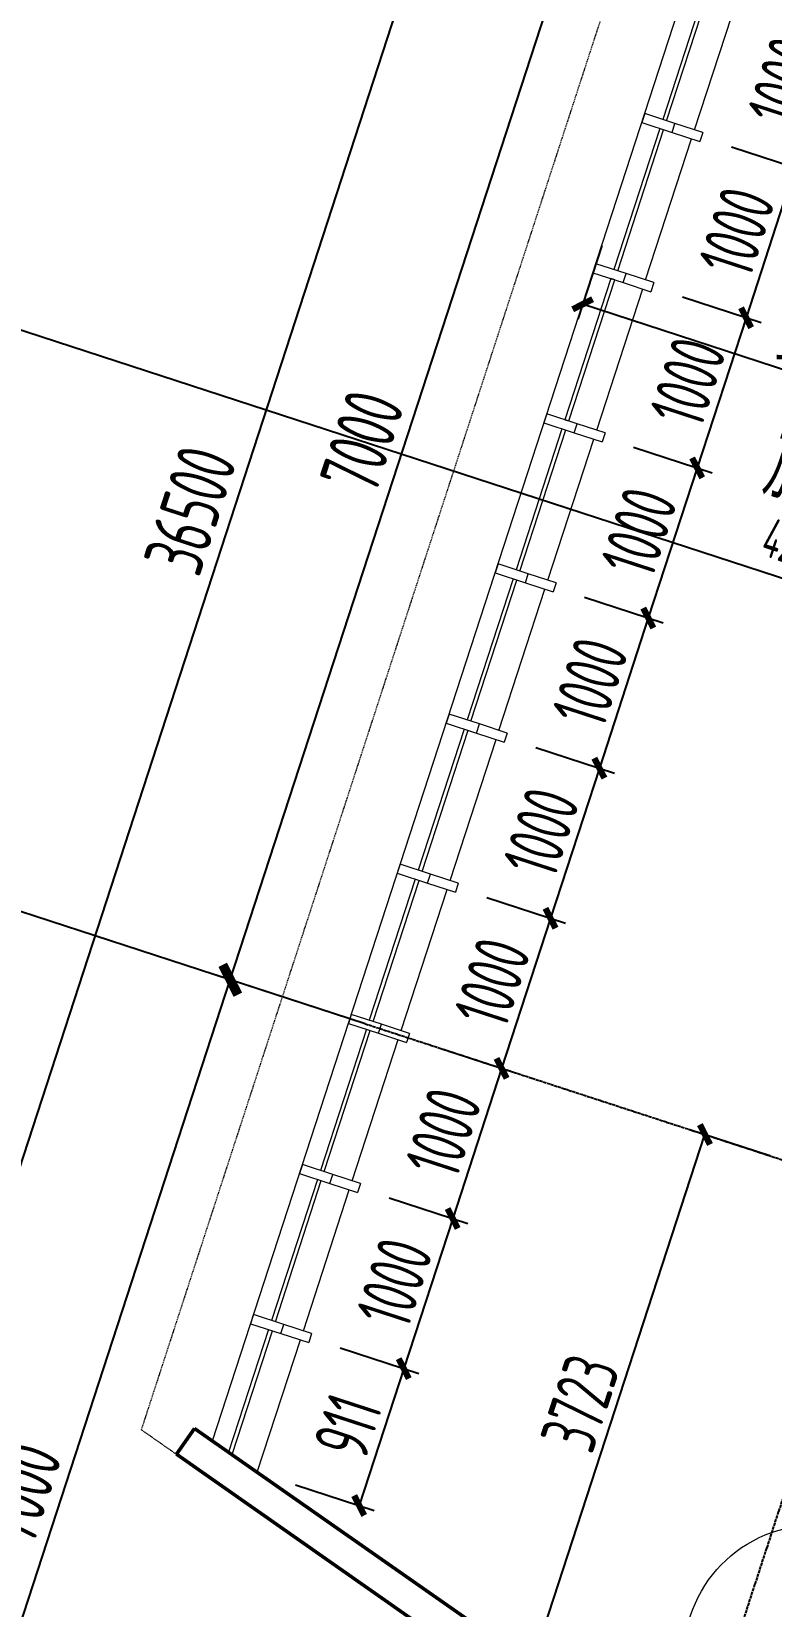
# Model space of a CAD drawing. Header units: millimetres. Extents: x 11515858 to 24947533, y -12784974 to -6116114.
# Drawn here: x 11834513 to 11839203, y -6339586 to -6329612 of the extents above; entities that cross this region are included whole.
import ezdxf
from ezdxf.enums import TextEntityAlignment as Align

# ---------------------------------------------------------------- set-up
doc = ezdxf.new("R2010")
doc.units = ezdxf.units.MM
doc.header["$LTSCALE"] = 10
for name, pattern in [('A2-RG-AXIS$0$CENTER', [2, 1.25, -0.25, 0.25, -0.25]), ('A2-RG-AXIS$0$DOTE', [2.42, 2, -0.2, 0.02, -0.2]), ('A2-RI-F2$0$Overhead 1_16_', [2.579687, 1.5875, -0.992188])]:
    doc.linetypes.add(name, pattern=pattern)
for name, color, linetype in [('A2-RB-F2$0$A-DIMS-100', 1, 'Continuous'), ('A2-RG-AXIS$0$A-AXIS', 1, 'Continuous'), ('A2-RG-AXIS$0$A-DIMS-100', 1, 'Continuous'), ('A2-RG-AXIS$0$A-GRID', 1, 'A2-RG-AXIS$0$CENTER'), ('A2-RI-F2$0$A-STRS', 50, 'Continuous'), ('A2-RI-F2$0$A-SYMB-AREA', 4, 'Continuous'), ('A2-RI-F2$0$A-SYMB-NAME', 4, 'Continuous')]:
    doc.layers.add(name, color=color, linetype=linetype)
for name, color, linetype, lineweight in [('A2-RI-F2$0$A-DOOR', 32, 'Continuous', 5), ('A2-RI-F2$0$A-FLOR-OVHD', 8, 'A2-RI-F2$0$Overhead 1_16_', 5), ('A2-RI-F2$0$A-FLOR-STRS', 2, 'Continuous', 5), ('A2-RI-F2$0$A-GLAZ', 140, 'Continuous', 5), ('A2-RI-F2$0$A-GLAZ-CWMG', 3, 'Continuous', 5), ('A2-RI-F2$0$A-WALL', 7, 'Continuous', 5)]:
    doc.layers.add(name, color=color, linetype=linetype, lineweight=lineweight)
doc.styles.add('A2-RB-F2$0$XD2008', font='hzs.shx', dxfattribs={"width": 0.7, "bigfont": 'hztxt.shx'})
doc.styles.add('A2-RG-AXIS$0$XD2008', font='hzs.shx', dxfattribs={"width": 0.7, "bigfont": 'hztxt.shx'})
doc.styles.add('A2-RI-F2$0$ECADI', font='hzs.shx', dxfattribs={"width": 0.7, "bigfont": 'hztxt.shx'})
doc.dimstyles.new('A2-RB-F2$0$XD100', dxfattribs={"dimscale": 100, "dimtxt": 3.5, "dimasz": 1.5, "dimexe": 1, "dimexo": 2, "dimgap": 0.5, "dimtad": 1, "dimdec": 0, "dimdsep": 46, "dimtxsty": 'A2-RB-F2$0$XD2008', "dimcen": 2.5, "dimclrt": 4, "dimaunit": 1, "dimadec": 0, "dimazin": 0, "dimtfac": 1, "dimtdec": 0, "dimtix": 1, "dimtmove": 1, "dimatfit": 3, "dimfxl": 0, "dimtolj": 1, "dimtzin": 0, "dimarcsym": 0})
doc.dimstyles.new('A2-RB-F2$0$XD100$0', dxfattribs={"dimscale": 100, "dimtxt": 3.5, "dimasz": 1, "dimexe": 1, "dimexo": 2, "dimgap": 0.5, "dimtad": 1, "dimdec": 0, "dimdsep": 46, "dimtxsty": 'A2-RB-F2$0$XD2008', "dimblk1": 'A2-RB-F2$0$_ArchTick', "dimblk2": 'A2-RB-F2$0$_ArchTick', "dimsah": 1, "dimcen": 2.5, "dimclrt": 4, "dimaunit": 1, "dimadec": 0, "dimazin": 0, "dimtfac": 1, "dimtdec": 0, "dimtix": 1, "dimtmove": 1, "dimatfit": 3, "dimfxl": 0, "dimtolj": 1, "dimtzin": 0, "dimarcsym": 0})
doc.dimstyles.new('A2-RG-AXIS$0$XD150$0', dxfattribs={"dimscale": 150, "dimtxt": 2.5, "dimasz": 1, "dimexe": 1, "dimexo": 2, "dimgap": 0.5, "dimtad": 1, "dimdec": 0, "dimdsep": 46, "dimtxsty": 'A2-RG-AXIS$0$XD2008', "dimblk": 'A2-RG-AXIS$0$_ArchTick', "dimcen": 2.5, "dimclrt": 4, "dimaunit": 1, "dimadec": 0, "dimazin": 0, "dimtfac": 1, "dimtdec": 0, "dimtmove": 2, "dimatfit": 3, "dimfxl": 0, "dimtolj": 1, "dimtzin": 0, "dimarcsym": 0})

# ---------------------------------------------------------------- blocks, each defined once
blk = doc.blocks.new('A2-RG-AXIS$0$_ArchTick')
at = {"color": 0, "linetype": 'ByBlock', "const_width": 0.4}
blk.add_lwpolyline([(-0.5, -0.5), (0.5, 0.5)], dxfattribs=at)
blk = doc.blocks.new('*D1316')
at = {"layer": 'A2-RG-AXIS$0$A-DIMS-100', "color": 0, "lineweight": -2, "transparency": 16777216}
for p, q in [((11833603.7, -6342272.4), (11835773, -6335617)), ((11836628.7, -6335895.9), (11835630.4, -6335570.5)), ((11834174.2, -6342458.3), (11833461.1, -6342225.9))]:
    blk.add_line(p, q, dxfattribs=at)
at = {"layer": 'Defpoints', "color": 0, "transparency": 16777216}
for p in [(11835773, -6335617), (11836913.9, -6335988.9), (11834459.4, -6342551.3)]:
    blk.add_point(p, dxfattribs=at)
at = {"layer": 'A2-RG-AXIS$0$A-DIMS-100', "color": 0, "lineweight": -2, "transparency": 16777216, "xscale": 150, "yscale": 150, "zscale": 150}
for p, rotation in [((11835773, -6335617), 71.94704053343993), ((11833603.7, -6342272.4), 251.9470405334399)]:
    blk.add_blockref('A2-RG-AXIS$0$_ArchTick', p, dxfattribs=dict(at, rotation=rotation))
at = {"layer": 'A2-RG-AXIS$0$A-DIMS-100', "color": 4, "transparency": 16777216, "insert": (11834438.8, -6338863.3), "char_height": 375, "attachment_point": 5, "rotation": 71.94704, "style": 'A2-RG-AXIS$0$XD2008'}
blk.add_mtext('\\A1;7000', dxfattribs=at)
blk = doc.blocks.new('*D1279')
at = {"layer": 'A2-RG-AXIS$0$A-DIMS-100', "color": 0, "lineweight": -2, "transparency": 16777216}
for p, q in [((11838798, -6329240.5), (11837799.7, -6328915.1)), ((11835773, -6335617), (11837942.3, -6328961.6)), ((11836628.7, -6335895.9), (11835630.4, -6335570.5))]:
    blk.add_line(p, q, dxfattribs=at)
at = {"layer": 'Defpoints', "color": 0, "transparency": 16777216}
for p in [(11837942.3, -6328961.6), (11839083.2, -6329333.5), (11836913.9, -6335988.9)]:
    blk.add_point(p, dxfattribs=at)
at = {"layer": 'A2-RG-AXIS$0$A-DIMS-100', "color": 0, "lineweight": -2, "transparency": 16777216, "xscale": 150, "yscale": 150, "zscale": 150}
for p, rotation in [((11837942.3, -6328961.6), 71.94704053343993), ((11835773, -6335617), 251.9470405334399)]:
    blk.add_blockref('A2-RG-AXIS$0$_ArchTick', p, dxfattribs=dict(at, rotation=rotation))
at = {"layer": 'A2-RG-AXIS$0$A-DIMS-100', "color": 4, "transparency": 16777216, "insert": (11836608.1, -6332207.9), "char_height": 375, "attachment_point": 5, "rotation": 71.94704, "style": 'A2-RG-AXIS$0$XD2008'}
blk.add_mtext('\\A1;7000', dxfattribs=at)
blk = doc.blocks.new('*D1282')
at = {"layer": 'A2-RG-AXIS$0$A-DIMS-100', "color": 0, "lineweight": -2, "transparency": 16777216}
for p, q in [((11830113.9, -6350075), (11841425.1, -6315371.9)), ((11842851.3, -6315836.8), (11841282.5, -6315325.4)), ((11831540.1, -6350539.9), (11829971.3, -6350028.5))]:
    blk.add_line(p, q, dxfattribs=at)
at = {"layer": 'Defpoints', "color": 0, "transparency": 16777216}
for p in [(11841425.1, -6315371.9), (11843136.5, -6315929.7), (11831825.3, -6350632.8)]:
    blk.add_point(p, dxfattribs=at)
at = {"layer": 'A2-RG-AXIS$0$A-DIMS-100', "color": 0, "lineweight": -2, "transparency": 16777216, "xscale": 150, "yscale": 150, "zscale": 150}
for p, rotation in [((11841425.1, -6315371.9), 71.94704049334094), ((11830113.9, -6350075), 251.9470404933409)]:
    blk.add_blockref('A2-RG-AXIS$0$_ArchTick', p, dxfattribs=dict(at, rotation=rotation))
at = {"layer": 'A2-RG-AXIS$0$A-DIMS-100', "color": 4, "transparency": 16777216, "insert": (11835519.9, -6332642.1), "char_height": 375, "attachment_point": 5, "rotation": 71.94704, "style": 'A2-RG-AXIS$0$XD2008'}
blk.add_mtext('\\A1;36500', dxfattribs=at)
blk = doc.blocks.new('A2-RB-F2$0$_ArchTick')
at = {"color": 0, "linetype": 'ByBlock', "const_width": 0.4}
blk.add_lwpolyline([(-0.5, -0.5), (0.5, 0.5)], dxfattribs=at)
blk = doc.blocks.new('*D1473')
at = {"layer": 'A2-RB-F2$0$A-DIMS-100', "color": 0, "lineweight": -2, "transparency": 16777216}
blk.add_arc((11860855.3, -6343792.3), 1581.2, 161.9468, 236.94711, dxfattribs=at)
at = {"layer": 'Defpoints', "color": 0, "transparency": 16777216}
for p in [(11836628.7, -6335895.7), (11859285.6, -6343983.5), (11860573.1, -6344225.9), (11858360.5, -6347626.1), (11874589.4, -6348268.9)]:
    blk.add_point(p, dxfattribs=at)
at = {"layer": 'A2-RB-F2$0$A-DIMS-100', "color": 0, "lineweight": -2, "transparency": 16777216, "xscale": 100, "yscale": 100, "zscale": 100}
for p, rotation in [((11859351.9, -6343302.3), 71.94679980163178), ((11859992.8, -6345117.6), 326.9471125376343)]:
    blk.add_blockref('A2-RB-F2$0$_ArchTick', p, dxfattribs=dict(at, rotation=rotation))
at = {"layer": 'A2-RB-F2$0$A-DIMS-100', "color": 4, "transparency": 16777216, "insert": (11859576.4, -6344243.8), "char_height": 350, "attachment_point": 5, "rotation": 289.44696, "style": 'A2-RB-F2$0$XD2008'}
blk.add_mtext('\\A1;75°', dxfattribs=at)
blk = doc.blocks.new('*D1487')
at = {"layer": 'A2-RB-F2$0$A-DIMS-100', "color": 0, "lineweight": -2, "transparency": 16777216}
for p, q in [((11837627.2, -6340137), (11838781.1, -6336597.4)), ((11839192.6, -6336731.6), (11838686.1, -6336566.4)), ((11838038.7, -6340271.2), (11837532.1, -6340106))]:
    blk.add_line(p, q, dxfattribs=at)
at = {"layer": 'Defpoints', "color": 0, "transparency": 16777216}
for p in [(11838781.1, -6336597.4), (11839382.8, -6336793.6), (11838228.9, -6340333.2)]:
    blk.add_point(p, dxfattribs=at)
at = {"layer": 'A2-RB-F2$0$A-DIMS-100', "color": 0, "lineweight": -2, "transparency": 16777216, "xscale": 100, "yscale": 100, "zscale": 100}
for p, rotation in [((11838781.1, -6336597.4), 71.9436176208404), ((11837627.2, -6340137), 251.9436176208404)]:
    blk.add_blockref('A2-RB-F2$0$_ArchTick', p, dxfattribs=dict(at, rotation=rotation))
at = {"layer": 'A2-RB-F2$0$A-DIMS-100', "color": 4, "transparency": 16777216, "insert": (11837990.2, -6338297.5), "char_height": 350, "attachment_point": 5, "rotation": 71.94362, "style": 'A2-RB-F2$0$XD2008'}
blk.add_mtext('\\A1;3723', dxfattribs=at)
blk = doc.blocks.new('*D1490')
at = {"layer": 'A2-RB-F2$0$A-DIMS-100', "color": 0, "lineweight": -2, "transparency": 16777216}
for p, q in [((11839258.3, -6329391.5), (11839756.7, -6329553.9)), ((11839661.6, -6329522.9), (11839351.7, -6330473.7)), ((11838948.4, -6330342.2), (11839446.8, -6330504.7))]:
    blk.add_line(p, q, dxfattribs=at)
at = {"layer": 'Defpoints', "color": 0, "transparency": 16777216}
for p in [(11839068.2, -6329329.5), (11838758.3, -6330280.3), (11839351.7, -6330473.7)]:
    blk.add_point(p, dxfattribs=at)
at = {"layer": 'A2-RB-F2$0$A-DIMS-100', "color": 0, "lineweight": -2, "transparency": 16777216, "xscale": 100, "yscale": 100, "zscale": 100}
for p, rotation in [((11839661.6, -6329522.9), 71.94704049328588), ((11839351.7, -6330473.7), 251.9470404932859)]:
    blk.add_blockref('A2-RB-F2$0$_ArchTick', p, dxfattribs=dict(at, rotation=rotation))
at = {"layer": 'A2-RB-F2$0$A-DIMS-100', "color": 4, "transparency": 16777216, "insert": (11839292.7, -6329928.6), "char_height": 350, "attachment_point": 5, "rotation": 71.94704, "style": 'A2-RB-F2$0$XD2008'}
blk.add_mtext('\\A1;1000', dxfattribs=at)
blk = doc.blocks.new('*D1491')
at = {"layer": 'A2-RB-F2$0$A-DIMS-100', "color": 0, "lineweight": -2, "transparency": 16777216}
for p, q in [((11838948.4, -6330342.2), (11839446.8, -6330504.7)), ((11839351.7, -6330473.7), (11839041.8, -6331424.5)), ((11838638.5, -6331293), (11839136.9, -6331455.4))]:
    blk.add_line(p, q, dxfattribs=at)
at = {"layer": 'Defpoints', "color": 0, "transparency": 16777216}
for p in [(11838758.3, -6330280.3), (11838448.4, -6331231), (11839041.8, -6331424.5)]:
    blk.add_point(p, dxfattribs=at)
at = {"layer": 'A2-RB-F2$0$A-DIMS-100', "color": 0, "lineweight": -2, "transparency": 16777216, "xscale": 100, "yscale": 100, "zscale": 100}
for p, rotation in [((11839351.7, -6330473.7), 71.94704049328588), ((11839041.8, -6331424.5), 251.9470404932859)]:
    blk.add_blockref('A2-RB-F2$0$_ArchTick', p, dxfattribs=dict(at, rotation=rotation))
at = {"layer": 'A2-RB-F2$0$A-DIMS-100', "color": 4, "transparency": 16777216, "insert": (11838982.8, -6330879.3), "char_height": 350, "attachment_point": 5, "rotation": 71.94704, "style": 'A2-RB-F2$0$XD2008'}
blk.add_mtext('\\A1;1000', dxfattribs=at)
blk = doc.blocks.new('*D1492')
at = {"layer": 'A2-RB-F2$0$A-DIMS-100', "color": 0, "lineweight": -2, "transparency": 16777216}
for p, q in [((11838638.5, -6331293), (11839136.9, -6331455.4)), ((11839041.8, -6331424.5), (11838731.9, -6332375.2)), ((11838328.6, -6332243.8), (11838827, -6332406.2))]:
    blk.add_line(p, q, dxfattribs=at)
at = {"layer": 'Defpoints', "color": 0, "transparency": 16777216}
for p in [(11838448.4, -6331231), (11838138.5, -6332181.8), (11838731.9, -6332375.2)]:
    blk.add_point(p, dxfattribs=at)
at = {"layer": 'A2-RB-F2$0$A-DIMS-100', "color": 0, "lineweight": -2, "transparency": 16777216, "xscale": 100, "yscale": 100, "zscale": 100}
for p, rotation in [((11839041.8, -6331424.5), 71.94704049328588), ((11838731.9, -6332375.2), 251.9470404932859)]:
    blk.add_blockref('A2-RB-F2$0$_ArchTick', p, dxfattribs=dict(at, rotation=rotation))
at = {"layer": 'A2-RB-F2$0$A-DIMS-100', "color": 4, "transparency": 16777216, "insert": (11838672.9, -6331830.1), "char_height": 350, "attachment_point": 5, "rotation": 71.94704, "style": 'A2-RB-F2$0$XD2008'}
blk.add_mtext('\\A1;1000', dxfattribs=at)
blk = doc.blocks.new('*D1493')
at = {"layer": 'A2-RB-F2$0$A-DIMS-100', "color": 0, "lineweight": -2, "transparency": 16777216}
for p, q in [((11838328.6, -6332243.8), (11838827, -6332406.2)), ((11838731.9, -6332375.2), (11838422, -6333326)), ((11838018.7, -6333194.5), (11838517.1, -6333357))]:
    blk.add_line(p, q, dxfattribs=at)
at = {"layer": 'Defpoints', "color": 0, "transparency": 16777216}
for p in [(11838138.5, -6332181.8), (11837828.6, -6333132.6), (11838422, -6333326)]:
    blk.add_point(p, dxfattribs=at)
at = {"layer": 'A2-RB-F2$0$A-DIMS-100', "color": 0, "lineweight": -2, "transparency": 16777216, "xscale": 100, "yscale": 100, "zscale": 100}
for p, rotation in [((11838731.9, -6332375.2), 71.94704049328588), ((11838422, -6333326), 251.9470404932859)]:
    blk.add_blockref('A2-RB-F2$0$_ArchTick', p, dxfattribs=dict(at, rotation=rotation))
at = {"layer": 'A2-RB-F2$0$A-DIMS-100', "color": 4, "transparency": 16777216, "insert": (11838363, -6332780.9), "char_height": 350, "attachment_point": 5, "rotation": 71.94704, "style": 'A2-RB-F2$0$XD2008'}
blk.add_mtext('\\A1;1000', dxfattribs=at)
blk = doc.blocks.new('*D1494')
at = {"layer": 'A2-RB-F2$0$A-DIMS-100', "color": 0, "lineweight": -2, "transparency": 16777216}
for p, q in [((11838018.7, -6333194.5), (11838517.1, -6333357)), ((11838422, -6333326), (11838112.1, -6334276.8)), ((11837708.8, -6334145.3), (11838207.2, -6334307.8))]:
    blk.add_line(p, q, dxfattribs=at)
at = {"layer": 'Defpoints', "color": 0, "transparency": 16777216}
for p in [(11837828.6, -6333132.6), (11837518.7, -6334083.3), (11838112.1, -6334276.8)]:
    blk.add_point(p, dxfattribs=at)
at = {"layer": 'A2-RB-F2$0$A-DIMS-100', "color": 0, "lineweight": -2, "transparency": 16777216, "xscale": 100, "yscale": 100, "zscale": 100}
for p, rotation in [((11838422, -6333326), 71.94704049328588), ((11838112.1, -6334276.8), 251.9470404932859)]:
    blk.add_blockref('A2-RB-F2$0$_ArchTick', p, dxfattribs=dict(at, rotation=rotation))
at = {"layer": 'A2-RB-F2$0$A-DIMS-100', "color": 4, "transparency": 16777216, "insert": (11838053.1, -6333731.7), "char_height": 350, "attachment_point": 5, "rotation": 71.94704, "style": 'A2-RB-F2$0$XD2008'}
blk.add_mtext('\\A1;1000', dxfattribs=at)
blk = doc.blocks.new('*D1495')
at = {"layer": 'A2-RB-F2$0$A-DIMS-100', "color": 0, "lineweight": -2, "transparency": 16777216}
for p, q in [((11837708.8, -6334145.3), (11838207.2, -6334307.8)), ((11838112.1, -6334276.8), (11837802.2, -6335227.5)), ((11837398.9, -6335096.1), (11837897.3, -6335258.5))]:
    blk.add_line(p, q, dxfattribs=at)
at = {"layer": 'Defpoints', "color": 0, "transparency": 16777216}
for p in [(11837518.7, -6334083.3), (11837208.8, -6335034.1), (11837802.2, -6335227.5)]:
    blk.add_point(p, dxfattribs=at)
at = {"layer": 'A2-RB-F2$0$A-DIMS-100', "color": 0, "lineweight": -2, "transparency": 16777216, "xscale": 100, "yscale": 100, "zscale": 100}
for p, rotation in [((11838112.1, -6334276.8), 71.94704049328588), ((11837802.2, -6335227.5), 251.9470404932859)]:
    blk.add_blockref('A2-RB-F2$0$_ArchTick', p, dxfattribs=dict(at, rotation=rotation))
at = {"layer": 'A2-RB-F2$0$A-DIMS-100', "color": 4, "transparency": 16777216, "insert": (11837743.2, -6334682.4), "char_height": 350, "attachment_point": 5, "rotation": 71.94704, "style": 'A2-RB-F2$0$XD2008'}
blk.add_mtext('\\A1;1000', dxfattribs=at)
blk = doc.blocks.new('*D1496')
at = {"layer": 'A2-RB-F2$0$A-DIMS-100', "color": 0, "lineweight": -2, "transparency": 16777216}
for p, q in [((11837398.9, -6335096.1), (11837897.3, -6335258.5)), ((11837802.2, -6335227.5), (11837492.3, -6336178.3)), ((11837089, -6336046.9), (11837587.4, -6336209.3))]:
    blk.add_line(p, q, dxfattribs=at)
at = {"layer": 'Defpoints', "color": 0, "transparency": 16777216}
for p in [(11837208.8, -6335034.1), (11836898.9, -6335984.9), (11837492.3, -6336178.3)]:
    blk.add_point(p, dxfattribs=at)
at = {"layer": 'A2-RB-F2$0$A-DIMS-100', "color": 0, "lineweight": -2, "transparency": 16777216, "xscale": 100, "yscale": 100, "zscale": 100}
for p, rotation in [((11837802.2, -6335227.5), 71.94704049328588), ((11837492.3, -6336178.3), 251.9470404932859)]:
    blk.add_blockref('A2-RB-F2$0$_ArchTick', p, dxfattribs=dict(at, rotation=rotation))
at = {"layer": 'A2-RB-F2$0$A-DIMS-100', "color": 4, "transparency": 16777216, "insert": (11837433.3, -6335633.2), "char_height": 350, "attachment_point": 5, "rotation": 71.94704, "style": 'A2-RB-F2$0$XD2008'}
blk.add_mtext('\\A1;1000', dxfattribs=at)
blk = doc.blocks.new('*D1497')
at = {"layer": 'A2-RB-F2$0$A-DIMS-100', "color": 0, "lineweight": -2, "transparency": 16777216}
for p, q in [((11837089, -6336046.9), (11837587.4, -6336209.3)), ((11837492.3, -6336178.3), (11837182.4, -6337129.1)), ((11836779.1, -6336997.6), (11837277.5, -6337160.1))]:
    blk.add_line(p, q, dxfattribs=at)
at = {"layer": 'Defpoints', "color": 0, "transparency": 16777216}
for p in [(11836898.9, -6335984.9), (11836589, -6336935.6), (11837182.4, -6337129.1)]:
    blk.add_point(p, dxfattribs=at)
at = {"layer": 'A2-RB-F2$0$A-DIMS-100', "color": 0, "lineweight": -2, "transparency": 16777216, "xscale": 100, "yscale": 100, "zscale": 100}
for p, rotation in [((11837492.3, -6336178.3), 71.94704049328588), ((11837182.4, -6337129.1), 251.9470404932859)]:
    blk.add_blockref('A2-RB-F2$0$_ArchTick', p, dxfattribs=dict(at, rotation=rotation))
at = {"layer": 'A2-RB-F2$0$A-DIMS-100', "color": 4, "transparency": 16777216, "insert": (11837123.4, -6336584), "char_height": 350, "attachment_point": 5, "rotation": 71.94704, "style": 'A2-RB-F2$0$XD2008'}
blk.add_mtext('\\A1;1000', dxfattribs=at)
blk = doc.blocks.new('*D1498')
at = {"layer": 'A2-RB-F2$0$A-DIMS-100', "color": 0, "lineweight": -2, "transparency": 16777216}
for p, q in [((11836779.1, -6336997.6), (11837277.5, -6337160.1)), ((11837182.4, -6337129.1), (11836872.5, -6338079.8)), ((11836469.2, -6337948.4), (11836967.6, -6338110.8))]:
    blk.add_line(p, q, dxfattribs=at)
at = {"layer": 'Defpoints', "color": 0, "transparency": 16777216}
for p in [(11836589, -6336935.6), (11836279.1, -6337886.4), (11836872.5, -6338079.8)]:
    blk.add_point(p, dxfattribs=at)
at = {"layer": 'A2-RB-F2$0$A-DIMS-100', "color": 0, "lineweight": -2, "transparency": 16777216, "xscale": 100, "yscale": 100, "zscale": 100}
for p, rotation in [((11837182.4, -6337129.1), 71.94704049328588), ((11836872.5, -6338079.8), 251.9470404932859)]:
    blk.add_blockref('A2-RB-F2$0$_ArchTick', p, dxfattribs=dict(at, rotation=rotation))
at = {"layer": 'A2-RB-F2$0$A-DIMS-100', "color": 4, "transparency": 16777216, "insert": (11836813.5, -6337534.7), "char_height": 350, "attachment_point": 5, "rotation": 71.94704, "style": 'A2-RB-F2$0$XD2008'}
blk.add_mtext('\\A1;1000', dxfattribs=at)
blk = doc.blocks.new('*D1499')
at = {"layer": 'A2-RB-F2$0$A-DIMS-100', "color": 0, "lineweight": -2, "transparency": 16777216}
for p, q in [((11836469.2, -6337948.4), (11836967.6, -6338110.8)), ((11836872.5, -6338079.8), (11836590.1, -6338946.3)), ((11836186.8, -6338814.9), (11836685.2, -6338977.3))]:
    blk.add_line(p, q, dxfattribs=at)
at = {"layer": 'Defpoints', "color": 0, "transparency": 16777216}
for p in [(11836279.1, -6337886.4), (11835996.7, -6338752.9), (11836590.1, -6338946.3)]:
    blk.add_point(p, dxfattribs=at)
at = {"layer": 'A2-RB-F2$0$A-DIMS-100', "color": 0, "lineweight": -2, "transparency": 16777216, "xscale": 100, "yscale": 100, "zscale": 100}
for p, rotation in [((11836872.5, -6338079.8), 71.94704049310522), ((11836590.1, -6338946.3), 251.9470404931052)]:
    blk.add_blockref('A2-RB-F2$0$_ArchTick', p, dxfattribs=dict(at, rotation=rotation))
at = {"layer": 'A2-RB-F2$0$A-DIMS-100', "color": 4, "transparency": 16777216, "insert": (11836517.4, -6338443.4), "char_height": 350, "attachment_point": 5, "rotation": 71.94704, "style": 'A2-RB-F2$0$XD2008'}
blk.add_mtext('\\A1;911', dxfattribs=at)
blk = doc.blocks.new('*D1501')
at = {"layer": 'A2-RB-F2$0$A-DIMS-100', "color": 0, "lineweight": -2, "transparency": 16777216}
for p, q in [((11838126.9, -6330967.5), (11837974.7, -6331434.3)), ((11840857.5, -6332268.8), (11838005.7, -6331339.3)), ((11840978.6, -6331897.1), (11840826.5, -6332363.9))]:
    blk.add_line(p, q, dxfattribs=at)
at = {"layer": 'Defpoints', "color": 0, "transparency": 16777216}
for p in [(11838188.8, -6330777.4), (11838005.7, -6331339.3), (11841040.6, -6331706.9)]:
    blk.add_point(p, dxfattribs=at)
at = {"layer": 'A2-RB-F2$0$A-DIMS-100', "color": 0, "lineweight": -2, "transparency": 16777216, "xscale": 100, "yscale": 100, "zscale": 100}
for p, rotation in [((11838005.7, -6331339.3), 161.9467459265972), ((11840857.5, -6332268.8), 341.9467459265971)]:
    blk.add_blockref('A2-RB-F2$0$_ArchTick', p, dxfattribs=dict(at, rotation=rotation))
at = {"layer": 'A2-RB-F2$0$A-DIMS-100', "color": 4, "transparency": 16777216, "insert": (11839501.3, -6331590.1), "char_height": 350, "attachment_point": 5, "rotation": 341.94675, "style": 'A2-RB-F2$0$XD2008'}
blk.add_mtext('\\A1;变量', dxfattribs=at)
blk = doc.blocks.new('A2-RI-F2$0$5erhfh')
at = {"layer": 'A2-RI-F2$0$A-SYMB-AREA', "style": 'A2-RI-F2$0$ECADI', "width": 0.7}
blk.add_attdef('340M2', text='', height=2.5, dxfattribs=at).set_placement((0, 1.25), align=Align.MIDDLE_LEFT)
at = {"layer": 'A2-RI-F2$0$A-SYMB-NAME', "style": 'A2-RI-F2$0$ECADI', "width": 0.7}
blk.add_attdef('CHINESENAME', (-12.292, 3.087), '', height=4.5, dxfattribs=at)
blk = doc.blocks.new('A2-RI-F2$0$Rectangular Mullion - 60mm x 200mm-4033797-Documents - Level 2')
at = {"layer": 'A2-RI-F2$0$A-GLAZ-CWMG', "lineweight": 20}
for p, q in [((61439.3, -21860.8), (61237.5, -21860.8)), ((61237.5, -21860.8), (61237.5, -21920.8)), ((61237.5, -21920.8), (61439.3, -21920.8)), ((61439.3, -21920.8), (61439.3, -21860.8))]:
    blk.add_line(p, q, dxfattribs=at)
at = {"layer": 'A2-RI-F2$0$A-GLAZ-CWMG'}
for p, q in [((61624.8, -21860.8), (61439.3, -21860.8)), ((61439.3, -21920.8), (61624.8, -21920.8)), ((61624.8, -21860.8), (61624.8, -21920.8))]:
    blk.add_line(p, q, dxfattribs=at)
blk = doc.blocks.new('A2-RI-F2$0$door-1000')
for p, q in [((0.6493, 0.6471), (0.7083, 0.7059)), ((0.7083, 0.7059), (0.7083, 0.7059)), ((0.7083, 0.7059), (0.7672, 0.6469)), ((0.6787, 0.6175), (0.6493, 0.6471)), ((0.7082, 0.647), (0.6787, 0.6175)), ((0.7376, 0.6174), (0.7082, 0.647)), ((0.7672, 0.6469), (0.7376, 0.6174)), ((0.059, 0.0588), (0, 0)), ((0, 0), (0.0588, -0.059)), ((0, 0), (0, 0)), ((0.0589, -0.0001), (0.0884, 0.0293)), ((0.0884, 0.0293), (0.059, 0.0588)), ((0.0588, -0.059), (0.0883, -0.0296)), ((0.0883, -0.0296), (0.0589, -0.0001)), ((0.1179, -0.0002), (0.0883, -0.0296)), ((0.0883, -0.0296), (0.6766, -0.6199)), ((0.7061, -0.5905), (0.1179, -0.0002)), ((0.5051, -0.3888), (0.5301, -0.3639)), ((0.4506, -0.4431), (0.4756, -0.4182)), ((0.6183, -0.5024), (0.6432, -0.4775)), ((0.5638, -0.5566), (0.5888, -0.5318)), ((0.6766, -0.6199), (0.7061, -0.5905))]:
    blk.add_line(p, q)
at = {"lineweight": 13}
for p, q in [((0.6432, -0.4775), (0.5301, -0.3639)), ((0.5638, -0.5566), (0.4506, -0.4431))]:
    blk.add_line(p, q, dxfattribs=at)
blk.add_arc((0.1481, 0.0285), 0.8333, 312.03498, 44.97267, dxfattribs=at)
blk = doc.blocks.new('A2-RG-AXIS')
at = {"layer": 'A2-RG-AXIS$0$A-AXIS'}
blk.add_line((11836628.7, -6335895.9), (11834346.8, -6335152.1), dxfattribs=at)
at = {"layer": 'A2-RG-AXIS$0$A-GRID', "linetype": 'A2-RG-AXIS$0$DOTE'}
for p, q in [((11847953.1, -6312274.5), (11834792.3, -6352651.7)), ((11836628.7, -6335895.9), (11874589.4, -6348268.9))]:
    blk.add_line(p, q, dxfattribs=at)
at = {"layer": 'A2-RG-AXIS$0$A-DIMS-100'}
dim = blk.add_aligned_dim(p1=(11831825.3, -6350632.8), p2=(11843136.5, -6315929.7), distance=1800, dimstyle='A2-RG-AXIS$0$XD150$0', dxfattribs=at)
dim.commit()
dim.dimension.update_dxf_attribs({"geometry": '*D1282', "text_midpoint": (11835519.9, -6332642.1)})
for base, p1, p2, picture, middle in [((11837942.3, -6328961.6), (11836913.9, -6335988.9), (11839083.2, -6329333.5), '*D1279', (11836608.1, -6332207.9)), ((11835773, -6335617), (11834459.4, -6342551.3), (11836913.9, -6335988.9), '*D1316', (11834438.8, -6338863.3))]:
    dim = blk.add_linear_dim(base=base, p1=p1, p2=p2, angle=251.94704, dimstyle='A2-RG-AXIS$0$XD150$0', dxfattribs=at)
    dim.commit()
    dim.dimension.update_dxf_attribs({"geometry": picture, "text_midpoint": middle})
blk = doc.blocks.new('A2-RB-F2')
at = {"layer": 'A2-RB-F2$0$A-DIMS-100'}
for p1, p2, distance, picture, middle in [((11839068.2, -6329329.5), (11838758.3, -6330280.3), 624.2, '*D1490', (11839292.7, -6329928.6)), ((11838758.3, -6330280.3), (11838448.4, -6331231), 624.2, '*D1491', (11838982.8, -6330879.3)), ((11838448.4, -6331231), (11838138.5, -6332181.8), 624.2, '*D1492', (11838672.9, -6331830.1)), ((11838138.5, -6332181.8), (11837828.6, -6333132.6), 624.2, '*D1493', (11838363, -6332780.9)), ((11837828.6, -6333132.6), (11837518.7, -6334083.3), 624.2, '*D1494', (11838053.1, -6333731.7)), ((11837518.7, -6334083.3), (11837208.8, -6335034.1), 624.2, '*D1495', (11837743.2, -6334682.4)), ((11837208.8, -6335034.1), (11836898.9, -6335984.9), 624.2, '*D1496', (11837433.3, -6335633.2)), ((11836898.9, -6335984.9), (11836589, -6336935.6), 624.2, '*D1497', (11837123.4, -6336584)), ((11838228.9, -6340333.2), (11839382.8, -6336793.6), 632.8, '*D1487', (11837990.2, -6338297.5)), ((11836589, -6336935.6), (11836279.1, -6337886.4), 624.2, '*D1498', (11836813.5, -6337534.7)), ((11836279.1, -6337886.4), (11835996.7, -6338752.9), 624.2, '*D1499', (11836517.4, -6338443.4))]:
    dim = blk.add_aligned_dim(p1=p1, p2=p2, distance=distance, dimstyle='A2-RB-F2$0$XD100$0', dxfattribs=at)
    dim.commit()
    dim.dimension.update_dxf_attribs({"geometry": picture, "text_midpoint": middle})
dim = blk.add_aligned_dim(p1=(11841040.6, -6331706.9), p2=(11838188.8, -6330777.4), distance=591, text='变量', dimstyle='A2-RB-F2$0$XD100$0', dxfattribs=at)
dim.commit()
dim.dimension.update_dxf_attribs({"geometry": '*D1501', "text_midpoint": (11839501.3, -6331590.1)})
dim = blk.add_angular_dim_2l(base=(11859285.6, -6343983.5), line1=((11836628.7, -6335895.7), (11874589.4, -6348268.9)), line2=((11860573.1, -6344225.9), (11858360.5, -6347626.1)), dimstyle='A2-RB-F2$0$XD100', override={"dimasz": 1, "dimblk1": 'A2-RB-F2$0$_ArchTick', "dimblk2": 'A2-RB-F2$0$_ArchTick', "dimsah": 1}, dxfattribs=at)
dim.commit()
dim.dimension.update_dxf_attribs({"geometry": '*D1473', "text_midpoint": (11859576.4, -6344243.8)})
blk = doc.blocks.new('A2-RI-F2')
at = {"layer": 'A2-RI-F2$0$A-FLOR-OVHD', "ltscale": 0.3}
for p, q in [((11839162.5, -6326336.4), (11835209, -6338465.8)), ((11835209, -6338465.8), (11835432.4, -6338621.9))]:
    blk.add_line(p, q, dxfattribs=at)
at = {"layer": 'A2-RI-F2$0$A-GLAZ'}
for p, q in [((11835659.7, -6338536.8), (11839568.5, -6326544.5)), ((11838715.2, -6330234.7), (11839006.5, -6329341)), ((11838405.3, -6331185.4), (11838696.6, -6330291.7)), ((11838095.4, -6332136.2), (11838386.7, -6331242.5)), ((11837785.5, -6333087), (11838076.8, -6332193.3)), ((11837475.6, -6334037.8), (11837766.9, -6333144)), ((11837165.7, -6334988.5), (11837457, -6334094.8)), ((11836855.9, -6335939.3), (11837147.2, -6335045.6)), ((11836546, -6336890.1), (11836837.3, -6335996.3)), ((11836236.1, -6337840.8), (11836527.4, -6336947.1)), ((11835944.3, -6338735.9), (11836217.5, -6337897.9))]:
    blk.add_line(p, q, dxfattribs=at)
at = {"layer": 'A2-RI-F2$0$A-GLAZ', "lineweight": 13}
for p, q in [((11838804.8, -6329275.2), (11838513.5, -6330168.9)), ((11838537.9, -6330176.9), (11838829.2, -6329283.2)), ((11838494.9, -6330226), (11838203.6, -6331119.7)), ((11838228, -6331127.6), (11838519.3, -6330233.9)), ((11838185, -6331176.8), (11837893.7, -6332070.5)), ((11837918.1, -6332078.4), (11838209.4, -6331184.7)), ((11838209.4, -6331184.7), (11838185, -6331176.8)), ((11837875.1, -6332127.5), (11837583.8, -6333021.2)), ((11837608.2, -6333029.2), (11837899.5, -6332135.5)), ((11837893.7, -6332070.5), (11837918.1, -6332078.4)), ((11837565.2, -6333078.3), (11837273.9, -6333972)), ((11837298.3, -6333980), (11837589.6, -6333086.2)), ((11837255.4, -6334029.1), (11836964.1, -6334922.8)), ((11836988.4, -6334930.7), (11837279.7, -6334037)), ((11836945.5, -6334979.8), (11836654.2, -6335873.6)), ((11836678.5, -6335881.5), (11836969.8, -6334987.8)), ((11836635.6, -6335930.6), (11836344.3, -6336824.3)), ((11836368.6, -6336832.3), (11836659.9, -6335938.5)), ((11836325.7, -6336881.4), (11836034.4, -6337775.1)), ((11836058.7, -6337783), (11836350, -6336889.3)), ((11836015.8, -6337832.1), (11835762.6, -6338608.8)), ((11835784.6, -6338624.2), (11836040.1, -6337840.1))]:
    blk.add_line(p, q, dxfattribs=at)
at = {"layer": 'A2-RI-F2$0$A-WALL', "lineweight": 50}
for p, q in [((11835547, -6338458), (11835432.4, -6338621.9)), ((11835547, -6338458), (11838228.9, -6340333.2)), ((11835432.4, -6338621.9), (11838164.1, -6340531.9))]:
    blk.add_line(p, q, dxfattribs=at)
at = {"layer": 'Defpoints', "color": 3, "linetype": 'Continuous'}
blk.add_line((11881898.7, -6346970), (11828646, -6329612.7), dxfattribs=at)
ref = blk.add_blockref('A2-RI-F2$0$5erhfh', (11840202.2, -6333210.6), dxfattribs=dict(xscale=100.0000000001866, yscale=100.0000000001866, zscale=100.0000000001866, rotation=341.947040493319))
ref.add_attrib('340M2', '42.70m2', (11839123.5, -6332923.6), dxfattribs={"layer": 'A2-RI-F2$0$A-SYMB-AREA', "height": 250, "rotation": 341.94704, "style": 'A2-RI-F2$0$ECADI', "width": 0.7})
ref.add_attrib('CHINESENAME', '放映室', (11839129.2, -6332536.2), dxfattribs={"layer": 'A2-RI-F2$0$A-SYMB-NAME', "height": 450, "rotation": 341.94704, "style": 'A2-RI-F2$0$ECADI', "width": 0.7})
at = {"layer": 'A2-RI-F2$0$A-DOOR', "xscale": -999.9999999999374, "yscale": 1000.000000000233, "zscale": 1000, "rotation": 296.8480475440532}
blk.add_blockref('A2-RI-F2$0$door-1000', (11839523.4, -6340047.5), dxfattribs=at)
at = {"layer": 'A2-RI-F2$0$A-FLOR-STRS'}
blk.add_blockref('A2-RG-AXIS', (0, 0), dxfattribs=at)
at = {"layer": 'A2-RI-F2$0$A-GLAZ-CWMG', "rotation": 341.9470404789931}
for p in [(11786951.1, -6290369.8), (11786641.2, -6291320.6), (11786331.3, -6292271.4), (11786021.4, -6293222.1), (11785711.5, -6294172.9), (11785401.6, -6295123.7), (11785091.7, -6296074.4), (11784781.8, -6297025.2), (11784471.9, -6297976)]:
    blk.add_blockref('A2-RI-F2$0$Rectangular Mullion - 60mm x 200mm-4033797-Documents - Level 2', p, dxfattribs=at)
at = {"layer": 'A2-RI-F2$0$A-STRS', "linetype": 'Continuous'}
blk.add_blockref('A2-RB-F2', (0, 0), dxfattribs=at)

msp = doc.modelspace()

# ---------------------------------------------------------------- block references
for name in ['A2-RI-F2', 'A2-RB-F2', 'A2-RG-AXIS']:
    msp.add_blockref(name, (0, 0))

doc.saveas('drawing.dxf')
